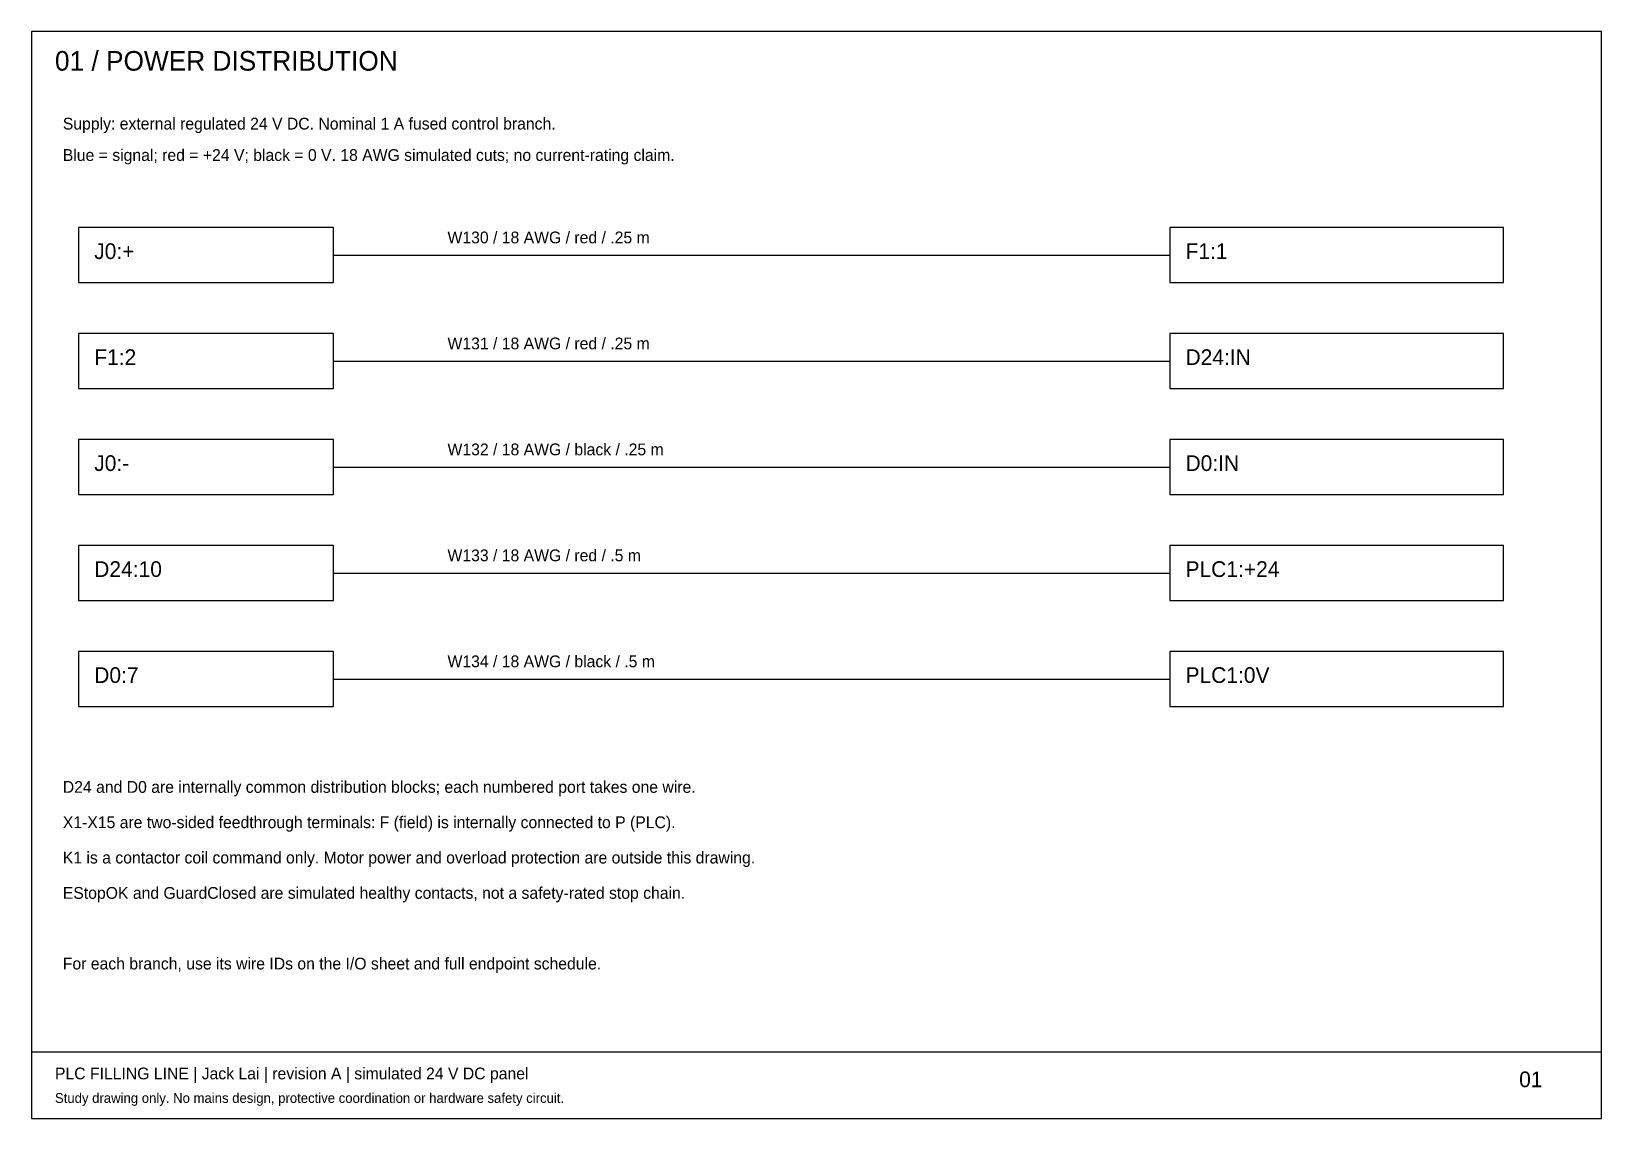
# Model space of a CAD drawing. Header units: millimetres. Extents: x 10 to 2610, y 10 to 287.
# Drawn here: x 10 to 410, y 10 to 287 of the extents above; entities that cross this region are included whole.
import ezdxf

# ---------------------------------------------------------------- set-up
doc = ezdxf.new("R2010")
doc.units = ezdxf.units.MM
doc.layers.add('SHEET_1', color=7, linetype='Continuous')

msp = doc.modelspace()

# ---------------------------------------------------------------- linework, layer by layer
at = {"layer": 'SHEET_1'}
for p, q in [((87, 230), (300, 230)), ((87, 203), (300, 203)), ((87, 176), (300, 176)), ((87, 149), (300, 149)), ((87, 122), (300, 122)), ((10, 27), (410, 27))]:
    msp.add_line(p, q, dxfattribs=at)
for points in [[(10, 10), (410, 10), (410, 287), (10, 287)], [(22, 223), (87, 223), (87, 237), (22, 237)], [(300, 223), (385, 223), (385, 237), (300, 237)], [(22, 196), (87, 196), (87, 210), (22, 210)], [(300, 196), (385, 196), (385, 210), (300, 210)], [(22, 169), (87, 169), (87, 183), (22, 183)], [(300, 169), (385, 169), (385, 183), (300, 183)], [(22, 142), (87, 142), (87, 156), (22, 156)], [(300, 142), (385, 142), (385, 156), (300, 156)], [(22, 115), (87, 115), (87, 129), (22, 129)], [(300, 115), (385, 115), (385, 129), (300, 129)]]:
    msp.add_lwpolyline(points, close=True, dxfattribs=at)

# ---------------------------------------------------------------- texts
for s, height, p in [('01 / POWER DISTRIBUTION', 5, (16, 277)), ('Supply: external regulated 24 V DC. Nominal 1 A fused control branch.', 3, (18, 262)), ('Blue = signal; red = +24 V; black = 0 V. 18 AWG simulated cuts; no current-rating claim.', 3, (18, 254)), ('W130 / 18 AWG / red / .25 m', 3, (116, 233)), ('J0:+', 4, (26, 229)), ('F1:1', 4, (304, 229)), ('W131 / 18 AWG / red / .25 m', 3, (116, 206)), ('F1:2', 4, (26, 202)), ('D24:IN', 4, (304, 202)), ('W132 / 18 AWG / black / .25 m', 3, (116, 179)), ('J0:-', 4, (26, 175)), ('D0:IN', 4, (304, 175)), ('D24:10', 4, (26, 148)), ('W133 / 18 AWG / red / .5 m', 3, (116, 152)), ('PLC1:+24', 4, (304, 148)), ('W134 / 18 AWG / black / .5 m', 3, (116, 125)), ('D0:7', 4, (26, 121)), ('PLC1:0V', 4, (304, 121)), ('D24 and D0 are internally common distribution blocks; each numbered port takes one wire.', 3, (18, 93)), ('X1-X15 are two-sided feedthrough terminals: F (field) is internally connected to P (PLC).', 3, (18, 84)), ('K1 is a contactor coil command only. Motor power and overload protection are outside this drawing.', 3, (18, 75)), ('EStopOK and GuardClosed are simulated healthy contacts, not a safety-rated stop chain.', 3, (18, 66)), ('For each branch, use its wire IDs on the I/O sheet and full endpoint schedule.', 3, (18, 48)), ('PLC FILLING LINE | Jack Lai | revision A | simulated 24 V DC panel', 3, (16, 20)), ('01', 4, (389, 18)), ('Study drawing only. No mains design, protective coordination or hardware safety circuit.', 2.5, (16, 14))]:
    msp.add_text(s, height=height, dxfattribs=at).set_placement(p)

doc.saveas('drawing.dxf')
